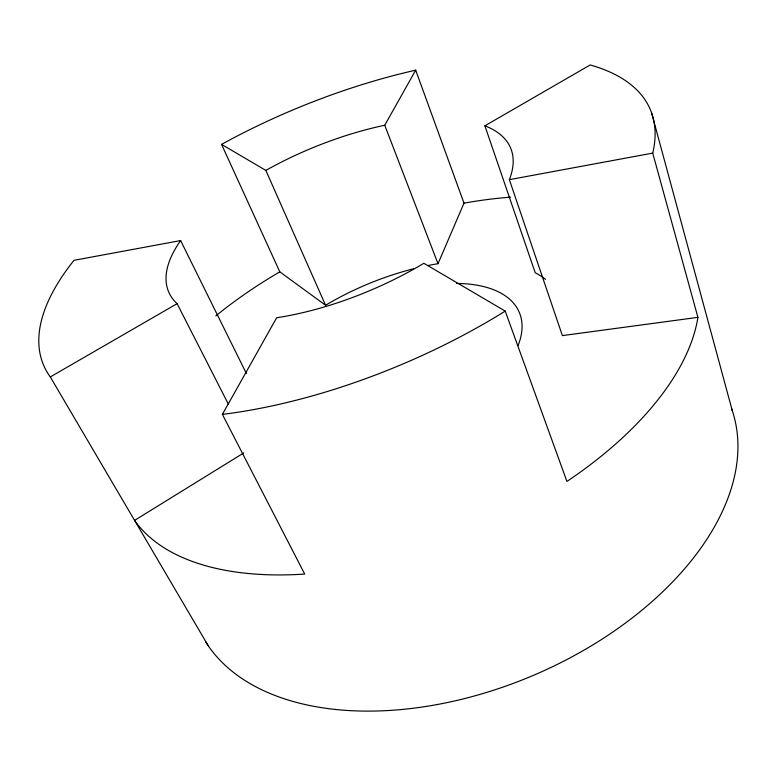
<?xml version="1.0" encoding="UTF-8"?>
<svg xmlns="http://www.w3.org/2000/svg" width="776" height="776" viewBox="0 0 776 776"><rect width="100%" height="100%" fill="white"/><g stroke="black" fill="none" stroke-linecap="round" stroke-linejoin="round"><path stroke-width="1.16" d="M427.644 265.586A173.523 89.104 -22.8 0 1 438.003 263.704L464 203.166L415.693 70.17A329.17 138.409 -22.8 0 0 221.558 144.375L279.806 271.842L325.58 305.259A173.523 89.104 -22.8 0 1 413.598 268.777M243.761 452.912L134.588 520.405A307.393 159.778 -22.8 0 0 304.706 574.056L222.382 414.394L276.654 317.753A185.493 76.921 -22.8 0 0 423.851 263.287L505.215 311.108L566.926 481.43A307.393 159.778 -22.8 0 0 697.915 317.355L652.723 153.105A329.17 138.409 -22.8 0 0 590.187 64.961L484.884 125.819L535.207 272.725A173.523 89.104 -22.8 0 1 545.577 279.379M221.558 144.375L265.829 170.4A185.493 76.921 -22.8 0 1 384.75 125.256L415.693 70.17M50.304 376.942L177.103 303.678A185.493 76.921 -22.8 0 1 180.633 240.57L73.992 260.329A329.17 138.409 -22.8 0 0 50.304 376.942L208.22 645.729M484.884 125.819A185.493 76.921 -22.8 0 1 509.366 179.663L652.723 153.105M697.915 317.355L562.387 335.61L509.366 179.663M177.103 303.678L228.542 404.48M180.633 240.57L246.399 373.566M265.829 170.4L325.58 305.259M384.75 125.256L438.003 263.704M651.578 112.85L732.398 411.086M215.806 315.929A307.393 159.778 -22.8 0 1 279.806 271.842M464 203.166A307.393 159.778 -22.8 0 1 510.589 197.162M731.613 408.768A288.352 174.998 -22.8 0 1 539.621 672.656A288.352 174.998 -22.8 0 1 205.553 641.645M505.215 311.108A329.17 138.409 -22.8 0 1 222.382 414.394M456.55 283.463A129.815 66.493 -22.8 0 1 518.067 345.533"/></g></svg>
